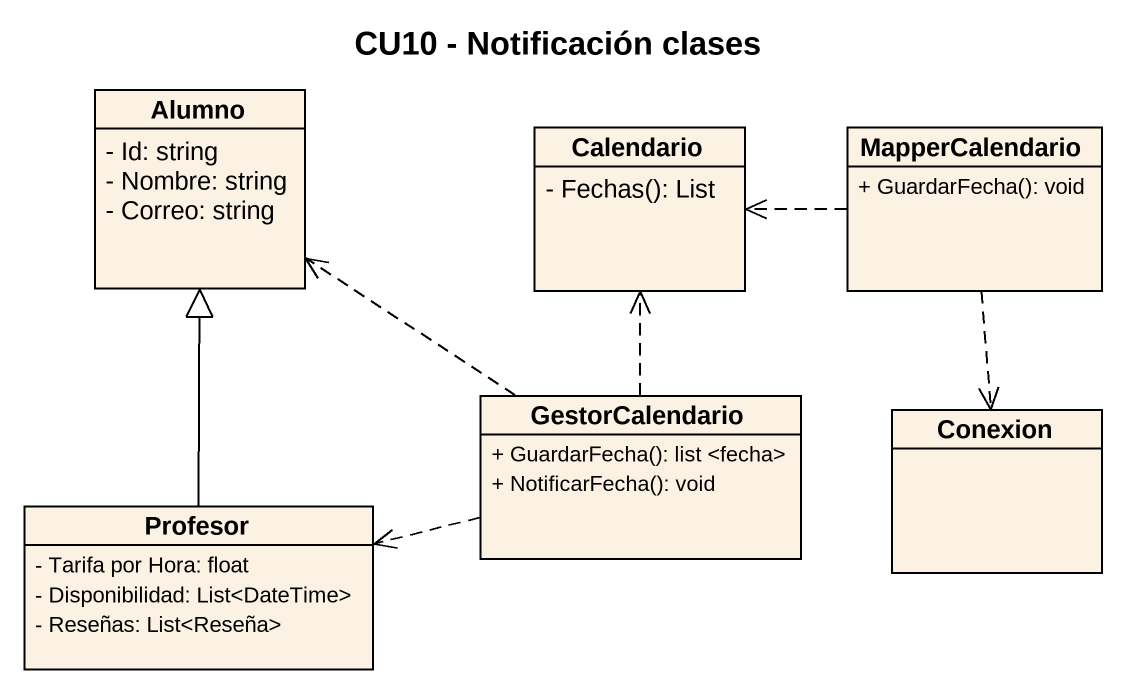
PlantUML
@startuml
title CU10 - Notificación clases
hide circle
hide empty members
skinparam classAttributeIconSize 0
class Alumno {
  - Id: string
  - Nombre: string
  - Correo: string
}
class Calendario {
  - Fechas(): List
}
class MapperCalendario {
  + GuardarFecha(): void
}
class GestorCalendario {
  + GuardarFecha(): list <fecha>
  + NotificarFecha(): void
}
class Conexion
class Profesor {
  - Tarifa por Hora: float
  - Disponibilidad: List<DateTime>
  - Reseñas: List<Reseña>
}
MapperCalendario .left.> Calendario
MapperCalendario ..> Conexion
GestorCalendario .up.> Alumno
GestorCalendario .up.> Calendario
GestorCalendario .left.> Profesor
Profesor -up-|> Alumno
@enduml
